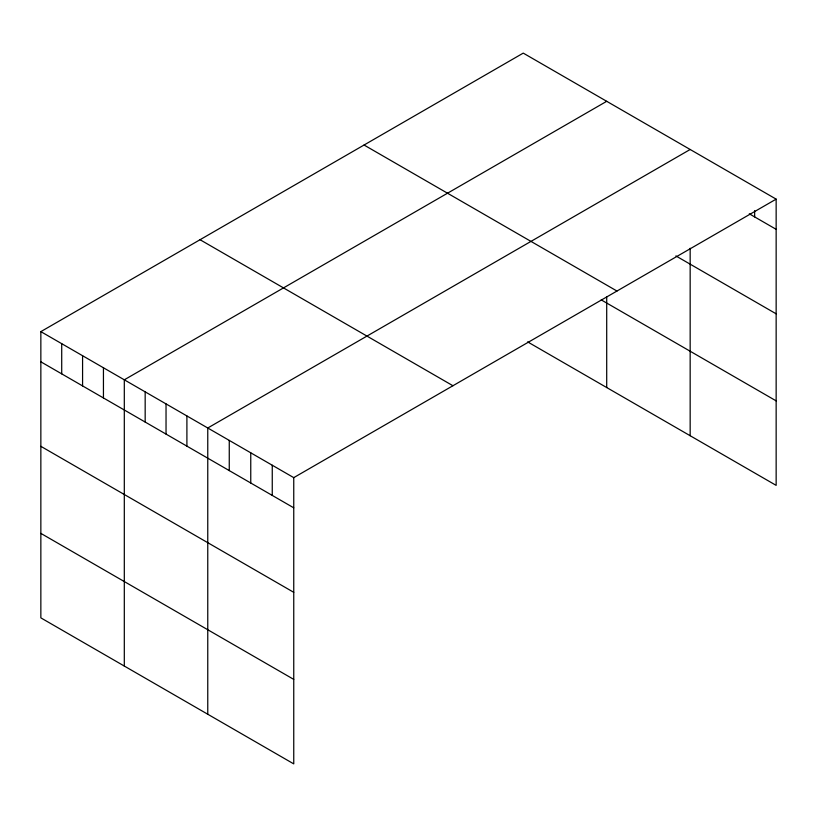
<?xml version="1.0" encoding="UTF-8"?>
<svg xmlns="http://www.w3.org/2000/svg" width="817" height="817" viewBox="0 0 817 817"><rect width="100%" height="100%" fill="white"/><g stroke="black" fill="none" stroke-linecap="round" stroke-linejoin="round"><path stroke-width="1.23" d="M776.15 199.134L293.752 477.639L293.752 763.885L40.85 617.866L40.85 331.631L523.248 53.115L776.15 199.134L776.15 485.369L527.639 341.894M606.704 101.308L124.307 379.813L124.307 666.049M690.161 149.491L207.763 427.996L207.763 714.242M749.281 213.809L776.15 229.322M675.894 255.925L776.15 313.82M364.055 145.028L616.958 291.036M601.22 299.88L776.15 400.871M200.042 239.718L452.945 385.736M40.85 331.631L293.752 477.639M40.85 361.819L293.752 507.827M40.85 446.317L293.752 592.325M40.85 533.378L293.752 679.387M754.653 210.623L754.653 216.903M690.161 248.256L690.161 435.727M606.704 296.734L606.704 387.544M272.255 465.23L272.255 495.419M250.758 452.822L250.758 483.01M229.26 440.404L229.26 470.602M186.899 415.955L186.899 446.143M166.035 403.904L166.035 434.093M145.171 391.864L145.171 422.052M103.442 367.773L103.442 397.961M82.578 355.722L82.578 385.91M61.714 343.681L61.714 373.869"/></g></svg>
